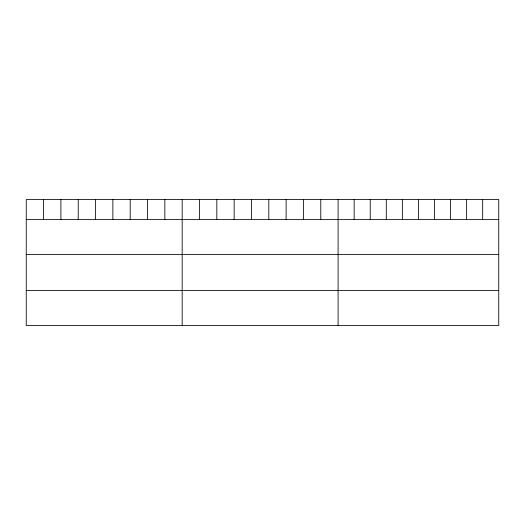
<?xml version="1.0" encoding="UTF-8"?>
<svg xmlns="http://www.w3.org/2000/svg" width="525" height="525" viewBox="0 0 525 525"><rect width="100%" height="100%" fill="white"/><g stroke="black" fill="none" stroke-linecap="round" stroke-linejoin="round"><path stroke-width="0.79" d="M498.75 219.614L498.75 325.454L26.25 325.454L26.25 199.546L498.75 199.546L498.75 219.614L26.25 219.614M26.25 254.54L498.75 254.54M26.25 290.528L498.75 290.528M482.685 199.546L482.685 219.614M466.62 199.546L466.62 219.614M450.555 199.546L450.555 219.614M434.49 199.546L434.49 219.614M418.425 199.546L418.425 219.614M402.36 199.546L402.36 219.614M386.295 199.546L386.295 219.614M370.23 199.546L370.23 219.614M354.165 199.546L354.165 219.614M338.1 199.546L338.1 325.454M320.775 199.546L320.775 219.614M303.45 199.546L303.45 219.614M286.125 199.546L286.125 219.614M268.8 199.546L268.8 219.614M251.475 199.546L251.475 219.614M234.15 199.546L234.15 219.614M216.825 199.546L216.825 219.614M199.5 199.546L199.5 219.614M182.175 199.546L182.175 325.454M164.85 199.546L164.85 219.614M147.525 199.546L147.525 219.614M130.2 199.546L130.2 219.614M112.875 199.546L112.875 219.614M95.55 199.546L95.55 219.614M78.225 199.546L78.225 219.614M60.9 199.546L60.9 219.614M43.575 199.546L43.575 219.614"/></g></svg>
